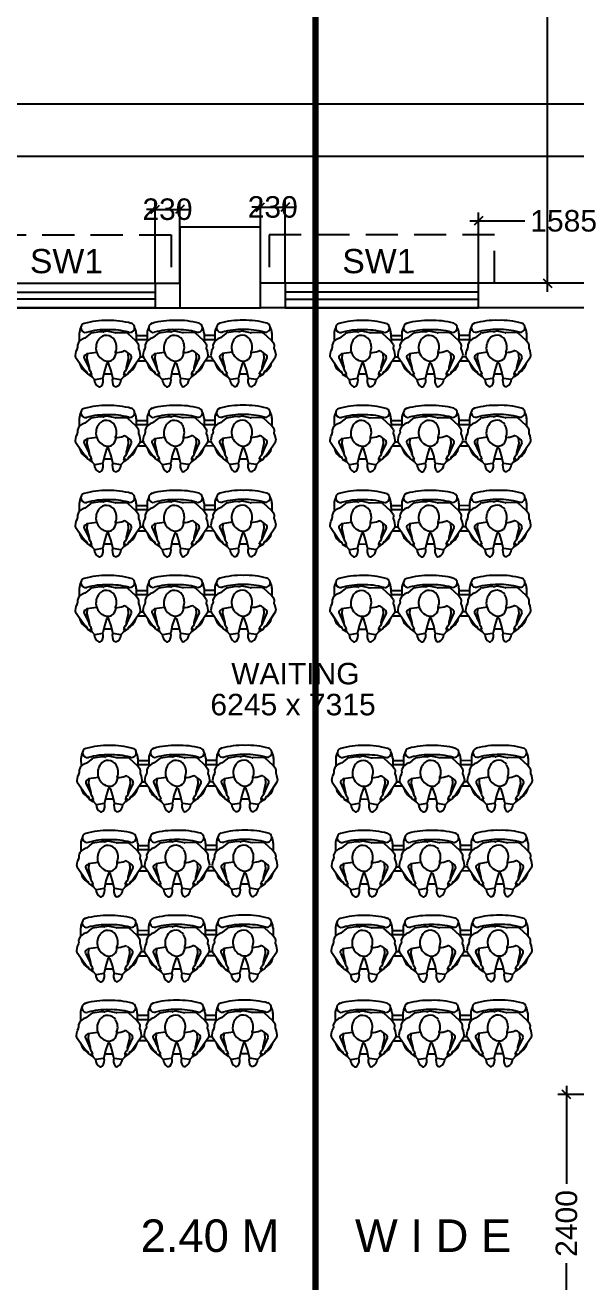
# Model space of a CAD drawing. Extents: x 6345096 to 6738923, y -6490958 to -6305885.
# Drawn here: x 6558581 to 6563708, y -6428702 to -6417014 of the extents above; entities that cross this region are included whole.
import ezdxf
from ezdxf.enums import TextEntityAlignment as Align

# ---------------------------------------------------------------- set-up
doc = ezdxf.new("R2010")
doc.units = 0
doc.header["$LTSCALE"] = 600
doc.header["$MEASUREMENT"] = 0
doc.header["$PDMODE"] = 35
doc.linetypes.add('DASHED', pattern=[0.75, 0.5, -0.25])
doc.linetypes.add('HIDDEN', pattern=[0.375, 0.25, -0.125])
doc.layers.get('0').update_dxf_attribs({"linetype": 'CONTINUOUS'})
doc.layers.get('Defpoints').update_dxf_attribs({"linetype": 'CONTINUOUS'})
for name, color, linetype in [('chajja', 7, 'CONTINUOUS'), ('DIM-TEXT', 8, 'CONTINUOUS'), ('furniture', 33, 'CONTINUOUS'), ('HS', 251, 'CONTINUOUS'), ('joinery', 7, 'CONTINUOUS'), ('LA-column', 3, 'CONTINUOUS'), ('Room Dim', 1, 'CONTINUOUS'), ('Sections', 10, 'CONTINUOUS'), ('TEXT', 6, 'CONTINUOUS'), ('TXT', 6, 'CONTINUOUS'), ('Walls', 7, 'CONTINUOUS'), ('WIN', 151, 'CONTINUOUS'), ('Working Dim', 5, 'CONTINUOUS')]:
    doc.layers.add(name, color=color, linetype=linetype)
doc.styles.add('ari', font='arial.ttf')
doc.styles.add('ARIAL', font='arial.ttf')
doc.styles.add('RT', font='romant.shx')
doc.dimstyles.new('int. dim', dxfattribs={"dimtxt": 200, "dimasz": 80, "dimexe": 80, "dimexo": 0, "dimgap": 70, "dimtad": 0, "dimdec": 0, "dimzin": 12, "dimdsep": 46, "dimtxsty": 'ari', "dimblk": 'OBLIQUE', "dimcen": 2, "dimdle": 80, "dimclrd": 256, "dimclre": 256, "dimclrt": 6, "dimadec": 0, "dimazin": 0, "dimtfac": 1, "dimtdec": 0, "dimtix": 1, "dimtmove": 2, "dimatfit": 3, "dimfxl": 1, "dimtolj": 1, "dimtzin": 0, "dimlwd": -1, "dimlwe": -1, "dimarcsym": 0})
doc.dimstyles.new('TEXT', dxfattribs={"dimscale": 0, "dimtxt": 600, "dimasz": 300, "dimexe": 300, "dimexo": 30, "dimgap": 50, "dimtad": 0, "dimdec": 0, "dimzin": 0, "dimdsep": 46, "dimtxsty": 'RT', "dimblk": 'OBLIQUE', "dimcen": 0.09, "dimdle": 300, "dimclrd": 256, "dimclre": 256, "dimclrt": 170, "dimadec": 0, "dimazin": 0, "dimtfac": 1, "dimtdec": 0, "dimtofl": 0, "dimtmove": 2, "dimatfit": 3, "dimfxl": 1, "dimfrac": 2, "dimtolj": 1, "dimtzin": 0, "dimlwd": -1, "dimlwe": -1, "dimarcsym": 0})

# ---------------------------------------------------------------- blocks, each defined once
blk = doc.blocks.new('_Oblique')
at = {"color": 0, "linetype": 'ByBlock', "lineweight": -2}
blk.add_line((-0.5, -0.5), (0.5, 0.5), dxfattribs=at)
blk = doc.blocks.new('*D258')
at = {"layer": 'Defpoints', "color": 0, "linetype": 'Continuous', "transparency": 16777216}
for p in [(6572959, -6417748), (6531899, -6418434, -2), (6572959, -6418964, 0)]:
    blk.add_point(p, dxfattribs=at)
at = {"layer": 'DIM-TEXT', "transparency": 16777216}
for p, q in [((6531899, -6418434), (6531899, -6417448)), ((6572959, -6418964), (6572959, -6417448)), ((6531599, -6417748), (6548138, -6417748)), ((6573259, -6417748), (6556721, -6417748))]:
    blk.add_line(p, q, dxfattribs=at)
at = {"layer": 'DIM-TEXT', "linetype": 'Continuous', "transparency": 16777216, "xscale": 300, "yscale": 300, "zscale": 300, "rotation": 180}
blk.add_blockref('_Oblique', (6531899, -6417748), dxfattribs=at)
at = {"layer": 'DIM-TEXT', "linetype": 'Continuous', "transparency": 16777216, "xscale": 300, "yscale": 300, "zscale": 300}
blk.add_blockref('_Oblique', (6572959, -6417748), dxfattribs=at)
at = {"layer": 'DIM-TEXT', "color": 170, "linetype": 'Continuous', "transparency": 16777216, "insert": (6552429, -6417748), "char_height": 750, "attachment_point": 5, "style": 'ari'}
blk.add_mtext('\\A1;{\\H1.067x;OPD - T.B. / C.D.}', dxfattribs=at)
blk = doc.blocks.new('*D262')
at = {"layer": 'Defpoints', "color": 0, "linetype": 'Continuous', "transparency": 16777216}
for p in [(6572960, -6413896, 6), (6532049, -6414395, -1), (6572960, -6415772)]:
    blk.add_point(p, dxfattribs=at)
at = {"layer": 'DIM-TEXT', "transparency": 16777216}
for p, q in [((6572960, -6413896), (6572960, -6416072)), ((6532049, -6414395), (6532049, -6416072)), ((6531749, -6415772), (6537340, -6415772)), ((6573260, -6415772), (6570917, -6415772))]:
    blk.add_line(p, q, dxfattribs=at)
at = {"layer": 'DIM-TEXT', "linetype": 'Continuous', "transparency": 16777216, "xscale": 300, "yscale": 300, "zscale": 300, "rotation": 180}
blk.add_blockref('_Oblique', (6532049, -6415772), dxfattribs=at)
at = {"layer": 'DIM-TEXT', "linetype": 'Continuous', "transparency": 16777216, "xscale": 300, "yscale": 300, "zscale": 300}
blk.add_blockref('_Oblique', (6572960, -6415772), dxfattribs=at)
at = {"layer": 'DIM-TEXT', "color": 170, "linetype": 'Continuous', "transparency": 16777216, "insert": (6554129, -6415995), "char_height": 750, "attachment_point": 5, "style": 'ari'}
blk.add_mtext('\\A1;{\\H1.067x;RADIOLOGY (X-RAY,FLUOROSCOPY & ULTRASOUND ROOMS)}', dxfattribs=at)
blk = doc.blocks.new('*D770')
at = {"layer": 'Defpoints', "color": 0, "transparency": 16777216}
for p in [(6563899, -6426959, 2), (6563621, -6429359), (6563899, -6429359, 1)]:
    blk.add_point(p, dxfattribs=at)
at = {"layer": 'Working Dim', "transparency": 16777216}
for p, q in [((6563621, -6426879), (6563621, -6427789)), ((6563899, -6426959), (6563541, -6426959)), ((6563621, -6429439), (6563621, -6428529)), ((6563899, -6429359), (6563541, -6429359))]:
    blk.add_line(p, q, dxfattribs=at)
at = {"layer": 'Working Dim', "transparency": 16777216, "xscale": 80, "yscale": 80, "zscale": 80}
for p, rotation in [((6563621, -6426959), 90), ((6563621, -6429359), 270)]:
    blk.add_blockref('_Oblique', p, dxfattribs=dict(at, rotation=rotation))
at = {"layer": 'Working Dim', "color": 6, "transparency": 16777216, "insert": (6563621, -6428159), "char_height": 200, "attachment_point": 5, "rotation": 90, "style": 'ari'}
blk.add_mtext('\\A1;2400', dxfattribs=at)
blk = doc.blocks.new('*D771')
at = {"layer": 'Defpoints', "color": 0, "transparency": 16777216}
for p in [(6560021, -6418727), (6559791, -6419414, 5), (6560021, -6419414, 5)]:
    blk.add_point(p, dxfattribs=at)
at = {"layer": 'Working Dim', "transparency": 16777216}
for p, q in [((6559791, -6419414), (6559791, -6418647)), ((6560021, -6419414), (6560021, -6418647)), ((6559791, -6418727), (6559711, -6418727)), ((6559791, -6418727), (6560021, -6418727)), ((6560021, -6418727), (6560101, -6418727))]:
    blk.add_line(p, q, dxfattribs=at)
at = {"layer": 'Working Dim', "transparency": 16777216, "xscale": 80, "yscale": 80, "zscale": 80}
blk.add_blockref('_Oblique', (6559791, -6418727), dxfattribs=at)
at = {"layer": 'Working Dim', "transparency": 16777216, "xscale": 80, "yscale": 80, "zscale": 80, "rotation": 180}
blk.add_blockref('_Oblique', (6560021, -6418727), dxfattribs=at)
at = {"layer": 'Working Dim', "color": 6, "transparency": 16777216, "insert": (6559906, -6418727), "char_height": 200, "attachment_point": 5, "style": 'ari'}
blk.add_mtext('\\A1;230', dxfattribs=at)
blk = doc.blocks.new('*D772')
at = {"layer": 'Defpoints', "color": 0, "transparency": 16777216}
for p in [(6561001, -6418706), (6560771, -6419414, 5), (6561001, -6419414, 5)]:
    blk.add_point(p, dxfattribs=at)
at = {"layer": 'Working Dim', "transparency": 16777216}
for p, q in [((6560771, -6419414), (6560771, -6418626)), ((6561001, -6419414), (6561001, -6418626)), ((6560771, -6418706), (6560691, -6418706)), ((6560771, -6418706), (6561001, -6418706)), ((6561001, -6418706), (6561081, -6418706))]:
    blk.add_line(p, q, dxfattribs=at)
at = {"layer": 'Working Dim', "transparency": 16777216, "xscale": 80, "yscale": 80, "zscale": 80}
blk.add_blockref('_Oblique', (6560771, -6418706), dxfattribs=at)
at = {"layer": 'Working Dim', "transparency": 16777216, "xscale": 80, "yscale": 80, "zscale": 80, "rotation": 180}
blk.add_blockref('_Oblique', (6561001, -6418706), dxfattribs=at)
at = {"layer": 'Working Dim', "color": 6, "transparency": 16777216, "insert": (6560886, -6418706), "char_height": 200, "attachment_point": 5, "style": 'ari'}
blk.add_mtext('\\A1;230', dxfattribs=at)
blk = doc.blocks.new('*D1107')
at = {"layer": 'Defpoints', "color": 0, "transparency": 16777216}
for p in [(6563443, -6413415, 5), (6563443, -6413415), (6563443, -6419414, 5)]:
    blk.add_point(p, dxfattribs=at)
at = {"layer": 'Working Dim', "transparency": 16777216}
for p, q in [((6563443, -6413335), (6563443, -6416045)), ((6563443, -6413415), (6563363, -6413415)), ((6563443, -6419494), (6563443, -6416783)), ((6563443, -6419414), (6563363, -6419414))]:
    blk.add_line(p, q, dxfattribs=at)
at = {"layer": 'Working Dim', "transparency": 16777216, "xscale": 80, "yscale": 80, "zscale": 80}
for p, rotation in [((6563443, -6413415), 90), ((6563443, -6419414), 270)]:
    blk.add_blockref('_Oblique', p, dxfattribs=dict(at, rotation=rotation))
at = {"layer": 'Working Dim', "color": 6, "transparency": 16777216, "insert": (6563443, -6416414), "char_height": 200, "attachment_point": 5, "rotation": 90, "style": 'ari'}
blk.add_mtext('\\A1;6000', dxfattribs=at)
blk = doc.blocks.new('*D1108')
at = {"layer": 'Defpoints', "color": 0, "transparency": 16777216}
for p in [(6572730, -6418234), (6542039, -6419044, 2), (6572730, -6419044)]:
    blk.add_point(p, dxfattribs=at)
at = {"layer": 'Working Dim', "transparency": 16777216}
for p, q in [((6542039, -6419044), (6542039, -6418154)), ((6572730, -6419044), (6572730, -6418154)), ((6541959, -6418234), (6556939, -6418234)), ((6572810, -6418234), (6557830, -6418234))]:
    blk.add_line(p, q, dxfattribs=at)
at = {"layer": 'Working Dim', "transparency": 16777216, "xscale": 80, "yscale": 80, "zscale": 80, "rotation": 180}
blk.add_blockref('_Oblique', (6542039, -6418234), dxfattribs=at)
at = {"layer": 'Working Dim', "transparency": 16777216, "xscale": 80, "yscale": 80, "zscale": 80}
blk.add_blockref('_Oblique', (6572730, -6418234), dxfattribs=at)
at = {"layer": 'Working Dim', "color": 6, "transparency": 16777216, "insert": (6557384, -6418234), "char_height": 200, "attachment_point": 5, "style": 'ari'}
blk.add_mtext('\\A1;30690', dxfattribs=at)
blk = doc.blocks.new('*D1213')
at = {"layer": 'Defpoints', "color": 0, "transparency": 16777216}
for p in [(6564386, -6418835), (6562802, -6419414), (6564386, -6419414, 2)]:
    blk.add_point(p, dxfattribs=at)
at = {"layer": 'Working Dim', "transparency": 16777216}
for p, q in [((6562802, -6419414), (6562802, -6418755)), ((6564386, -6419414), (6564386, -6418755)), ((6562722, -6418835), (6563234, -6418835)), ((6564466, -6418835), (6563954, -6418835))]:
    blk.add_line(p, q, dxfattribs=at)
at = {"layer": 'Working Dim', "transparency": 16777216, "xscale": 80, "yscale": 80, "zscale": 80, "rotation": 180}
blk.add_blockref('_Oblique', (6562802, -6418835), dxfattribs=at)
at = {"layer": 'Working Dim', "transparency": 16777216, "xscale": 80, "yscale": 80, "zscale": 80}
blk.add_blockref('_Oblique', (6564386, -6418835), dxfattribs=at)
at = {"layer": 'Working Dim', "color": 6, "transparency": 16777216, "insert": (6563594, -6418835), "char_height": 200, "attachment_point": 5, "style": 'ari'}
blk.add_mtext('\\A1;1585', dxfattribs=at)
blk = doc.blocks.new('A$C6F2C55AD')
at = {"layer": 'furniture', "color": 8}
for p, q in [((-379, 896), (-303, 896)), ((-309, 892), (-377, 818)), ((-274, 917), (-309, 892)), ((-236, 919), (-260, 921)), ((-212, 928), (-236, 919)), ((-172, 935), (-212, 928)), ((-209, 798), (-173, 844)), ((-50, 857), (-157, 931)), ((-148, 850), (-56, 808)), ((-25, 837), (-50, 857)), ((-19, 827), (-25, 837)), ((-7, 824), (-15, 825)), ((24, 785), (0, 820)), ((-383, 803), (-381, 703)), ((-56, 808), (-40, 802)), ((-8, 781), (4, 776)), ((-1, 787), (-5, 793)), ((5, 781), (-1, 787)), ((0, 792), (11, 789)), ((11, 789), (19, 779)), ((-381, 699), (-397, 621)), ((-397, 621), (-391, 593)), ((-391, 588), (-392, 559)), ((0, 593), (0, 669)), ((-392, 559), (-379, 478)), ((-375, 468), (-334, 417)), ((-200, 528), (-187, 436)), ((2, 482), (-10, 477)), ((-3, 469), (3, 477)), ((11, 473), (-3, 469)), ((0, 442), (24, 477)), ((4, 481), (2, 482)), ((3, 477), (4, 481)), ((19, 483), (11, 473)), ((-374, 366), (-301, 366)), ((-355, 366), (-355, 265)), ((-316, 366), (-316, 265)), ((-187, 436), (-173, 418)), ((-157, 331), (-50, 405)), ((-148, 412), (-56, 454)), ((-119, 356), (-119, 275)), ((-56, 454), (-40, 459)), ((-50, 405), (-25, 425)), ((-40, 459), (-29, 462)), ((-25, 425), (-19, 435)), ((-15, 437), (-7, 438)), ((-379, 265), (-303, 265)), ((-309, 261), (-377, 187)), ((-374, 265), (-303, 265)), ((-274, 286), (-309, 261)), ((-269, 348), (-244, 349)), ((-236, 288), (-260, 290)), ((-212, 297), (-236, 288)), ((-232, 346), (-216, 336)), ((-172, 304), (-212, 297)), ((-208, 333), (-172, 327)), ((-157, 331), (-157, 300)), ((-50, 226), (-157, 300)), ((-383, 172), (-381, 72)), ((-209, 167), (-173, 213)), ((-148, 219), (-56, 177)), ((-56, 177), (-40, 171)), ((-25, 206), (-50, 226)), ((-19, 196), (-25, 206)), ((-7, 193), (-15, 194)), ((-8, 151), (4, 145)), ((-1, 156), (-5, 162)), ((5, 150), (-1, 156)), ((24, 154), (0, 189)), ((0, 162), (11, 158)), ((11, 158), (19, 148)), ((-381, 68), (-397, -10)), ((0, -38), (0, 38)), ((-397, -10), (-391, -38)), ((-391, -43), (-392, -72)), ((-392, -72), (-379, -153)), ((-200, -103), (-187, -195)), ((-375, -163), (-334, -214)), ((-187, -195), (-173, -213)), ((-157, -300), (-50, -226)), ((-148, -219), (-56, -177)), ((-56, -177), (-40, -171)), ((-50, -226), (-25, -206)), ((-40, -171), (-29, -169)), ((-25, -206), (-19, -196)), ((-15, -194), (-7, -193)), ((2, -149), (-10, -154)), ((-3, -162), (3, -154)), ((11, -158), (-3, -162)), ((0, -189), (24, -154)), ((4, -150), (2, -149)), ((3, -154), (4, -150)), ((19, -148), (11, -158)), ((-379, -265), (-301, -265)), ((-355, -265), (-355, -366)), ((-316, -265), (-316, -366)), ((-274, -345), (-309, -370)), ((-269, -283), (-244, -282)), ((-236, -343), (-260, -341)), ((-212, -334), (-236, -343)), ((-232, -285), (-216, -295)), ((-172, -327), (-212, -334)), ((-208, -298), (-172, -304)), ((-157, -300), (-157, -331)), ((-50, -405), (-157, -331)), ((-119, -275), (-119, -356)), ((-383, -459), (-381, -559)), ((-379, -366), (-303, -366)), ((-309, -370), (-377, -444)), ((-374, -366), (-303, -366)), ((-209, -464), (-173, -418)), ((-148, -412), (-56, -454)), ((-56, -454), (-40, -459)), ((-25, -425), (-50, -405)), ((-19, -435), (-25, -425)), ((-7, -438), (-15, -437)), ((24, -477), (0, -442)), ((-381, -563), (-397, -641)), ((-8, -480), (4, -486)), ((-1, -475), (-5, -469)), ((5, -481), (-1, -475)), ((0, -469), (11, -473)), ((11, -473), (19, -483)), ((-397, -641), (-391, -668)), ((-391, -674), (-392, -703)), ((0, -669), (0, -593)), ((-392, -703), (-379, -784)), ((-375, -793), (-334, -844)), ((-200, -734), (-187, -826)), ((-148, -850), (-56, -808)), ((-56, -808), (-40, -802)), ((-40, -802), (-29, -800)), ((2, -780), (-10, -785)), ((-3, -793), (3, -785)), ((11, -789), (-3, -793)), ((0, -820), (24, -785)), ((4, -781), (2, -780)), ((3, -785), (4, -781)), ((19, -779), (11, -789)), ((-379, -896), (-301, -896)), ((-269, -914), (-244, -913)), ((-232, -916), (-216, -926)), ((-208, -929), (-172, -935)), ((-187, -826), (-173, -844)), ((-157, -931), (-50, -857)), ((-50, -857), (-25, -837)), ((-25, -837), (-19, -827)), ((-15, -825), (-7, -824))]:
    blk.add_line(p, q, dxfattribs=at)
for points in [[(-193, 818), (-141, 822), (-59, 802), (-42, 803)], [(-42, 459), (-59, 460), (-141, 440), (-187, 443)], [(-193, 188), (-141, 191), (-59, 171), (-42, 172)], [(-42, -172), (-59, -171), (-141, -191), (-187, -188)], [(-193, -443), (-141, -440), (-59, -460), (-42, -459)], [(-42, -803), (-59, -802), (-141, -822), (-187, -819)]]:
    blk.add_lwpolyline(points, dxfattribs=at)
for points in [[(24, 781), (52, 756, -0.259848), (54, 749), (43, 683, -0.302547), (37, 677), (-30, 662), (-92, 642), (-107, 628), (-92, 620), (-30, 600), (37, 585, -0.302547), (43, 578), (54, 513, -0.259848), (52, 506), (24, 481)], [(24, 150), (52, 125, -0.259848), (54, 118), (43, 52, -0.302547), (37, 46), (-30, 31), (-92, 11), (-107, -3), (-92, -11), (-30, -31), (37, -46, -0.302547), (43, -52), (54, -118, -0.259848), (52, -125), (24, -150)], [(24, -481), (52, -506, -0.259848), (54, -513), (43, -578, -0.302547), (37, -585), (-30, -600), (-92, -620), (-107, -633), (-92, -642), (-30, -662), (37, -677, -0.302547), (43, -683), (54, -749, -0.259848), (52, -756), (24, -781)]]:
    blk.add_lwpolyline(points, format="xyb", dxfattribs=at)
for points in [[(115, 689, 0.28165), (118, 712, 0.281432), (52, 756, -0.259848), (54, 749), (43, 683, -0.302547), (37, 677, 0.254294)], [(115, 58, 0.28165), (118, 81, 0.281432), (52, 125, -0.259848), (54, 118), (43, 52, -0.302547), (37, 46, 0.254294)], [(115, -573, 0.28165), (118, -550, 0.281432), (52, -506, -0.259848), (54, -513), (43, -578, -0.302547), (37, -585, 0.254294)]]:
    blk.add_lwpolyline(points, format="xyb", close=True, dxfattribs=at)
for centre, radius, start, end in [((236, 652), 733, 164.361, 181.6247), ((-429, 838), 43.2, 344.361, 164.361), ((-374, 771), 125, 90, 118.9699), ((236, 652), 647, 164.361, 181.8419), ((-262, 900), 20.7, 84.2936, 126.1379), ((-157, 832), 20.7, 65.5125, 142.3991), ((-168, 914), 20.7, 55.2478, 99.1519), ((-125, 771), 125, 25.4407, 79.8153), ((-15, 829), 4.56, 211.6328, 266.4385), ((-8, 814), 9.9, 34.2468, 86.4385), ((-362, 803), 20.7, 137.3161, 180.8191), ((-402, 703), 20.7, 348.8982, 0.8191), ((-250, 591), 122, 67.1497, 123.3122), ((-193, 785), 20.7, 142.3991, 201.4261), ((-409, 700), 211, 1.1807, 21.4261), ((-192, 631), 73.9, 343.9718, 98.0509), ((-37, 793), 10.2, 45.435, 108.1784), ((-5, 806), 24.7, 193.9888, 263.5389), ((-3, 788), 5.09, 52.4637, 108.4149), ((0, 781), 6.05, 308.4181, 329.2946), ((3, 779), 2.67, 329.2946, 45.0334), ((21, 780), 2.15, 218.553, 288.5809), ((20, 783), 4.98, 288.5809, 18.6143), ((236, 610), 733, 178.3753, 195.639), ((236, 610), 647, 178.1581, 195.639), ((-411, 589), 20.7, 357.1355, 11.8973), ((-269, 619), 89.1, 123.3122, 231.3111), ((-240, 645), 124, 285.5429, 343.9718), ((62, 513), 75.9, 47.3296, 108.8978), ((-358, 481), 20.7, 189.3001, 218.6806), ((-242, 652), 131, 231.3111, 285.5429), ((-7, 453), 24.1, 96.9092, 158.3871), ((21, 481), 2.15, 71.4191, 141.447), ((20, 479), 4.98, 341.3857, 71.4191), ((49, 588), 82.7, 271.2733, 329.4641), ((98, 552), 22.8, 344.3632, 47.2828), ((-429, 424), 43.2, 195.639, 15.639), ((-374, 491), 125, 241.0301, 270), ((-238, 442), 99.4, 194.4561, 251.4627), ((-157, 430), 20.7, 217.6009, 294.4875), ((-125, 491), 125, 280.1847, 334.5593), ((-15, 432), 4.56, 93.5615, 148.3672), ((-8, 447), 9.9, 273.5615, 325.7532), ((-429, 207), 43.2, 344.361, 164.361), ((-374, 140), 125, 90, 118.9699), ((-262, 270), 20.7, 84.2936, 126.1379), ((-243, 329), 20.7, 58.0246, 92.8591), ((-205, 354), 20.7, 238.0246, 260.8481), ((-168, 348), 20.7, 260.8481, 304.7522), ((-168, 283), 20.7, 55.2478, 99.1519), ((-125, 140), 125, 25.4407, 79.8153), ((236, 21), 733, 164.361, 181.6247), ((236, 21), 647, 164.361, 181.8419), ((-362, 173), 20.7, 137.3161, 180.8191), ((-193, 154), 20.7, 142.3991, 201.4261), ((-409, 69), 211, 1.1807, 21.4261), ((-157, 201), 20.7, 65.5125, 142.3991), ((-37, 162), 10.2, 45.435, 108.1784), ((-5, 175), 24.7, 193.9888, 263.5389), ((-15, 198), 4.56, 211.6328, 266.4385), ((-8, 184), 9.9, 34.2468, 86.4385), ((-3, 157), 5.09, 52.4637, 108.4149), ((0, 150), 6.05, 308.4181, 329.2946), ((3, 148), 2.67, 329.2946, 45.0334), ((21, 149), 2.15, 218.553, 288.5809), ((20, 152), 4.98, 288.5809, 18.6143), ((236, -21), 733, 178.3753, 195.639), ((236, -21), 647, 178.1581, 195.639), ((-402, 72), 20.7, 348.8982, 0.8191), ((-269, -12), 89.1, 123.3122, 231.3111), ((-250, -40), 122, 67.1497, 123.3122), ((-192, 0), 73.9, 343.9718, 98.0509), ((-411, -42), 20.7, 357.1355, 11.8973), ((-242, 21), 131, 231.3111, 285.5429), ((-240, 14), 124, 285.5429, 343.9718), ((62, -118), 75.9, 47.3296, 108.8978), ((49, -43), 82.7, 271.2733, 329.4641), ((98, -79), 22.8, 344.3632, 47.2828), ((-429, -207), 43.2, 195.639, 15.639), ((-358, -150), 20.7, 189.3001, 218.6806), ((-238, -189), 99.4, 194.4561, 251.4627), ((-157, -201), 20.7, 217.6009, 294.4875), ((-125, -140), 125, 280.1847, 334.5593), ((-7, -178), 24.1, 96.9092, 158.3871), ((-15, -198), 4.56, 93.5615, 148.3672), ((-8, -184), 9.9, 273.5615, 325.7532), ((21, -149), 2.15, 71.4191, 141.447), ((20, -152), 4.98, 341.3857, 71.4191), ((-374, -140), 125, 241.0301, 270), ((-262, -361), 20.7, 84.2936, 126.1379), ((-243, -302), 20.7, 58.0246, 92.8591), ((-205, -277), 20.7, 238.0246, 260.8481), ((-168, -283), 20.7, 260.8481, 304.7522), ((-168, -348), 20.7, 55.2478, 99.1519), ((236, -610), 733, 164.361, 181.6247), ((-429, -424), 43.2, 344.361, 164.361), ((-374, -491), 125, 90, 118.9699), ((236, -610), 647, 164.361, 181.8419), ((-362, -458), 20.7, 137.3161, 180.8191), ((-193, -477), 20.7, 142.3991, 201.4261), ((-157, -430), 20.7, 65.5125, 142.3991), ((-125, -491), 125, 25.4407, 79.8153), ((-37, -469), 10.2, 45.435, 108.1784), ((-5, -456), 24.7, 193.9888, 263.5389), ((-15, -432), 4.56, 211.6328, 266.4385), ((-8, -447), 9.9, 34.2468, 86.4385), ((-402, -559), 20.7, 348.8982, 0.8191), ((-269, -643), 89.1, 123.3122, 231.3111), ((-250, -671), 122, 67.1497, 123.3122), ((-409, -562), 211, 1.1807, 21.4261), ((-192, -631), 73.9, 343.9718, 98.0509), ((-3, -473), 5.09, 52.4637, 108.4149), ((0, -481), 6.05, 308.4181, 329.2946), ((3, -483), 2.67, 329.2946, 45.0334), ((21, -481), 2.15, 218.553, 288.5809), ((20, -479), 4.98, 288.5809, 18.6143), ((236, -652), 733, 178.3753, 195.639), ((236, -652), 647, 178.1581, 195.639), ((-411, -673), 20.7, 357.1355, 11.8973), ((-240, -617), 124, 285.5429, 343.9718), ((62, -749), 75.9, 47.3296, 108.8978), ((98, -710), 22.8, 344.3632, 47.2828), ((-358, -781), 20.7, 189.3001, 218.6806), ((-242, -610), 131, 231.3111, 285.5429), ((-7, -809), 24.1, 96.9092, 158.3871), ((21, -780), 2.15, 71.4191, 141.447), ((20, -783), 4.98, 341.3857, 71.4191), ((49, -674), 82.7, 271.2733, 329.4641), ((-429, -838), 43.2, 195.639, 15.639), ((-374, -771), 125, 241.0301, 270), ((-238, -820), 99.4, 194.4561, 251.4627), ((-243, -933), 20.7, 58.0246, 92.8591), ((-205, -908), 20.7, 238.0246, 260.8481), ((-157, -832), 20.7, 217.6009, 294.4875), ((-168, -914), 20.7, 260.8481, 304.7522), ((-125, -771), 125, 280.1847, 334.5593), ((-15, -829), 4.56, 93.5615, 148.3672), ((-8, -814), 9.9, 273.5615, 325.7532)]:
    blk.add_arc(centre, radius, start, end, dxfattribs=at)
blk = doc.blocks.new('A$C2CD672AE')
at = {"layer": 'Walls', "color": 8, "linetype": 'HIDDEN'}
for p, q in [((24358.1, 37010.2), (29702.1, 37010.2)), ((35796.1, 37010.2), (30452.1, 37010.2)), ((24358.1, 36780.2), (29702.1, 36780.2)), ((35796.1, 36780.2), (30452.1, 36780.2))]:
    blk.add_line(p, q, dxfattribs=at)
at = {"layer": 'TXT', "color": 8, "linetype": 'HIDDEN', "style": 'ARIAL'}
blk.add_text('2.40 M      W I D E      C O R R I D O R', height=302.4, dxfattribs=at).set_placement((32974.6, 28000.1, 4.6), align=Align.CENTER)

msp = doc.modelspace()

# ---------------------------------------------------------------- linework, layer by layer
at = {"layer": 'chajja', "color": 7, "linetype": 'DASHED', "elevation": 5.131}
for points in [[(6557841.437, -6419413.737), (6557841.438, -6418963.737), (6559941.438, -6418963.738), (6559941.437, -6419413.738)], [(6562951.437, -6419413.771), (6562951.437, -6418963.771), (6560851.437, -6418963.772), (6560851.437, -6419413.772)]]:
    msp.add_lwpolyline(points, dxfattribs=at)
at = {"layer": 'LA-column', "color": 2, "elevation": 5.131}
msp.add_lwpolyline([(6560021.525, -6419643.706), (6560771.525, -6419643.706), (6560771.525, -6418893.706), (6560021.525, -6418893.706)], close=True, dxfattribs=at)
msp.add_lwpolyline([(6560021.525, -6419643.706), (6560771.525, -6419643.706), (6560771.525, -6418893.706), (6560021.525, -6418893.706)], close=True, dxfattribs=at)
at = {"layer": 'Sections', "linetype": 'DASHED', "lineweight": 0, "ltscale": 2, "const_width": 60, "flags": 128}
msp.add_lwpolyline([(6561283.238, -6457437.593), (6562415.891, -6457985.461), (6561283.238, -6457985.461), (6561283.238, -6331751.836), (6562415.891, -6331751.836), (6561283.238, -6332299.705)], dxfattribs=at)
at = {"layer": 'Walls', "linetype": 'Continuous'}
for p, q in [((6554677.437, -6419413.71), (6560021.437, -6419413.71)), ((6566115.438, -6419413.726), (6560771.437, -6419413.726)), ((6554677.437, -6419643.71), (6560021.437, -6419643.71)), ((6566115.438, -6419643.726), (6560771.437, -6419643.726))]:
    msp.add_line(p, q, dxfattribs=at)
at = {"layer": 'WIN', "linetype": 'Continuous', "elevation": 5.131}
for points in [[(6557991.437, -6419413.738), (6559791.437, -6419413.738), (6559791.437, -6419643.738), (6557991.437, -6419643.738)], [(6562801.437, -6419413.772), (6561001.437, -6419413.772), (6561001.437, -6419643.772), (6562801.437, -6419643.772)], [(6557991.437, -6419496.522), (6559791.437, -6419496.522), (6559791.437, -6419560.955), (6557991.437, -6419560.955)], [(6562801.437, -6419496.555), (6561001.437, -6419496.555), (6561001.437, -6419560.989), (6562801.437, -6419560.989)]]:
    msp.add_lwpolyline(points, close=True, dxfattribs=at)

# ---------------------------------------------------------------- block references
at = {"layer": 'furniture', "ltscale": 0.75, "rotation": 270.0922148507101}
for p in [(6559982.088, -6420256.85, -0.383), (6562353.541, -6420257.165, -0.383), (6559982.088, -6421047.505, -0.383), (6562353.541, -6421047.82, -0.383), (6559982.088, -6421838.161, -0.383), (6562353.541, -6421838.476, -0.383), (6559982.088, -6422628.817, -0.383), (6562353.541, -6422629.132, -0.383), (6559998.007, -6424209.875, -0.383), (6562369.461, -6424210.19, -0.383), (6559996.093, -6425000.018, -0.383), (6562367.546, -6425000.333, -0.383), (6559994.178, -6425790.161, -0.383), (6562365.632, -6425790.476, -0.383), (6559992.264, -6426580.303, -0.383), (6562363.717, -6426580.618, -0.383)]:
    msp.add_blockref('A$C6F2C55AD', p, dxfattribs=at)
at = {"layer": 'HS'}
msp.add_blockref('A$C2CD672AE', (6530319.294, -6456423.902, 8.17), dxfattribs=at)

# ---------------------------------------------------------------- texts
at = {"layer": 'joinery', "style": 'ari'}
for p in [(6558966.557, -6419320.848, 5.131), (6561874.203, -6419320.881, 5.131)]:
    msp.add_text('SW1', height=225, dxfattribs=at).set_placement(p, align=Align.CENTER)
at = {"layer": 'Room Dim', "style": 'ARIAL'}
msp.add_text('6245 x 7315', height=200.08581, rotation=359.9999511, dxfattribs=at).set_placement((6561075.366, -6423432.966), align=Align.CENTER)
at = {"layer": 'TEXT', "color": 7, "style": 'ARIAL'}
msp.add_text('WAITING', height=200.0858, rotation=359.9999511, dxfattribs=at).set_placement((6561097.311, -6423144.889), align=Align.CENTER)
at = {"layer": 'TXT', "color": 7, "style": 'ARIAL'}
msp.add_text('2.40 M      W I D E      C O R R I D O R', height=302.4, dxfattribs=at).set_placement((6563293.942, -6428423.805, 4.646), align=Align.CENTER)

# ---------------------------------------------------------------- dimensions: what is measured, and where the dimension line sits
at = {"layer": 'DIM-TEXT', "linetype": 'Continuous'}
dim = msp.add_linear_dim(base=(6572959.527, -6415772.438, 1.031), p1=(6532049.389, -6414394.742), p2=(6572959.527, -6413895.727, 6.851), angle=180, text='{\\H1.067x;RADIOLOGY (X-RAY,FLUOROSCOPY & ULTRASOUND ROOMS)}', dimstyle='TEXT', override={"dimscale": 1, "dimtxt": 750, "dimexo": 0, "dimtxsty": 'ari'}, dxfattribs=at)
dim.commit()
dim.dimension.update_dxf_attribs({"geometry": '*D262', "text_midpoint": (6554128.813, -6415995.243, 1.031), "dimtype": 160})
dim = msp.add_linear_dim(base=(6572959.349, -6417748.105, 2.092), p1=(6531899.389, -6418433.761), p2=(6572959.349, -6418963.755, 1.743), text='{\\H1.067x;OPD - T.B. / C.D.}', dimstyle='TEXT', override={"dimscale": 1, "dimtxt": 750, "dimexo": 0, "dimtxsty": 'ari'}, dxfattribs=at)
dim.commit()
dim.dimension.update_dxf_attribs({"geometry": '*D258', "text_midpoint": (6552429.369, -6417748.105, 2.092)})
at = {"layer": 'Working Dim', "color": 6}
dim = msp.add_linear_dim(base=(6563443.438, -6413414.749), p1=(6563443.438, -6419413.726, 5.131), p2=(6563443.438, -6413414.749, 5.131), angle=90, text='6000', dimstyle='int. dim', override={"dimtxt": 200, "dimarcsym": 1}, dxfattribs=at)
dim.commit()
dim.dimension.update_dxf_attribs({"geometry": '*D1107', "text_midpoint": (6563443.438, -6416414.237)})
for base, p1, p2, picture, middle in [((6572729.527, -6418233.724), (6542039.437, -6419043.739, 2.092), (6572729.527, -6419043.692), '*D1108', (6557384.482, -6418233.724)), ((6561001.437, -6418706.151), (6560771.437, -6419413.726, 5.131), (6561001.437, -6419413.726, 5.131), '*D772', (6560886.437, -6418706.151)), ((6564386.438, -6418835.469), (6562801.612, -6419413.726), (6564386.438, -6419413.726, 2.092), '*D1213', (6563594.025, -6418835.469))]:
    dim = msp.add_linear_dim(base=base, p1=p1, p2=p2, dimstyle='int. dim', override={"dimtxt": 200, "dimarcsym": 1}, dxfattribs=at)
    dim.commit()
    dim.dimension.update_dxf_attribs({"geometry": picture, "text_midpoint": middle})
dim = msp.add_aligned_dim(p1=(6559791.437, -6419413.738, 5.131), p2=(6560021.437, -6419413.738, 5.131), distance=686.746, dimstyle='int. dim', override={"dimtxt": 200, "dimarcsym": 1}, dxfattribs=at)
dim.commit()
dim.dimension.update_dxf_attribs({"geometry": '*D771', "text_midpoint": (6559906.437, -6418726.992)})
dim = msp.add_linear_dim(base=(6563621.017, -6429358.807), p1=(6563899.441, -6426958.692, 1.721), p2=(6563899.422, -6429358.807, 1.088), angle=90, dimstyle='int. dim', override={"dimtxt": 200, "dimarcsym": 1}, dxfattribs=at)
dim.commit()
dim.dimension.update_dxf_attribs({"geometry": '*D770', "text_midpoint": (6563621.017, -6428158.749)})

doc.saveas('drawing.dxf')
